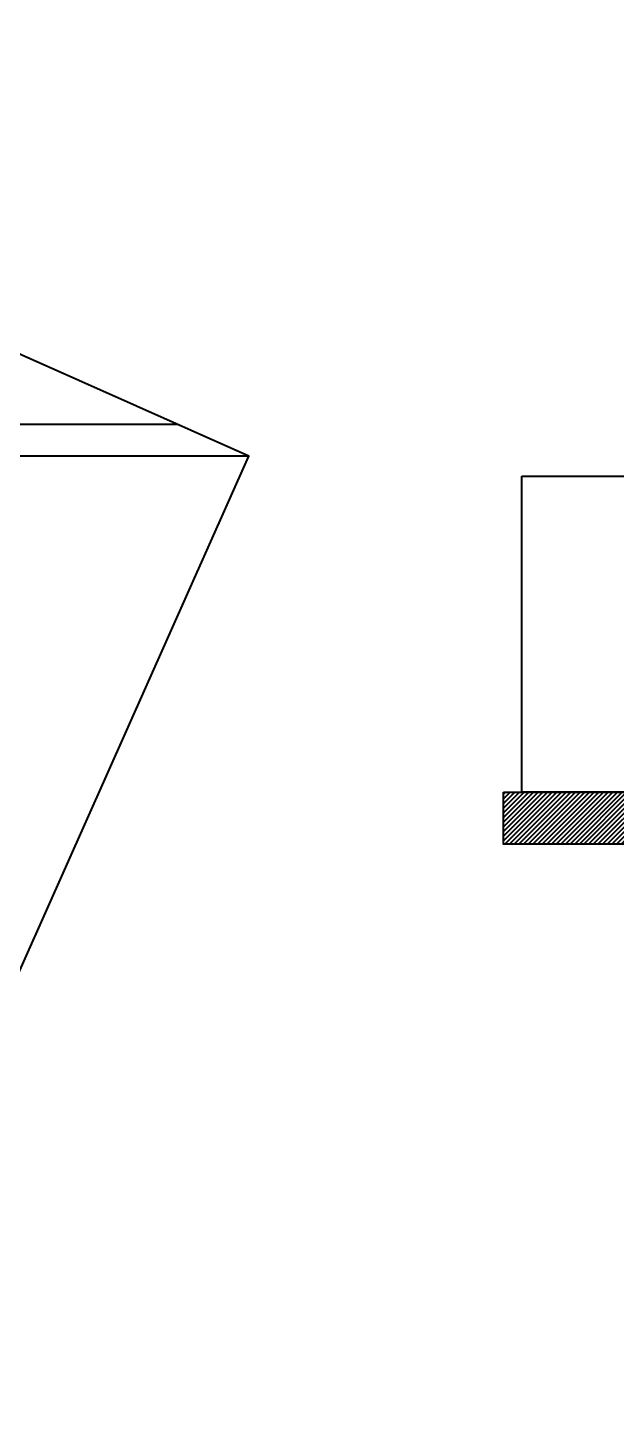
# Model space of a CAD drawing. Header units: inches. Extents: x -422522 to 22891, y -2973 to 414515.
# Drawn here: x 18668 to 19785, y 7134 to 9775 of the extents above; entities that cross this region are included whole.
import ezdxf

# ---------------------------------------------------------------- set-up
doc = ezdxf.new("R2010")
doc.units = ezdxf.units.IN
doc.header["$MEASUREMENT"] = 0
doc.layers.get('0').update_dxf_attribs({"lineweight": 40})

msp = doc.modelspace()

# ---------------------------------------------------------------- hatches: boundary and pattern name
h = msp.add_hatch()
h.set_pattern_fill('ANSI31', color=0, scale=50)
h.paths.add_polyline_path([(21881.32327, 8323.45583), (19571.44787, 8323.45583), (19571.44787, 8224.77064), (21881.32327, 8224.77064)])

# ---------------------------------------------------------------- linework, layer by layer
for p, q in [((18952.72296, 9021.61031), (16925.2377, 9022.10912)), ((19087.55968, 8961.57713), (16898.5269, 8962.11569)), ((19606.36491, 8323.45583), (19606.36491, 8923.45583)), ((19606.36491, 8923.45583), (21800.45851, 8923.45583)), ((21795.47763, 8323.45583), (19606.36491, 8323.45583))]:
    msp.add_line(p, q)
for points in [[(16446.99548, 7947.9595), (18274.08639, 7134.48622), (19087.55968, 8961.57713), (17260.46877, 9775.05042)], [(19571.44787, 8323.45583), (21881.32327, 8323.45583), (21881.32327, 8224.77064), (19571.44787, 8224.77064)]]:
    msp.add_lwpolyline(points, close=True)

doc.saveas('drawing.dxf')
